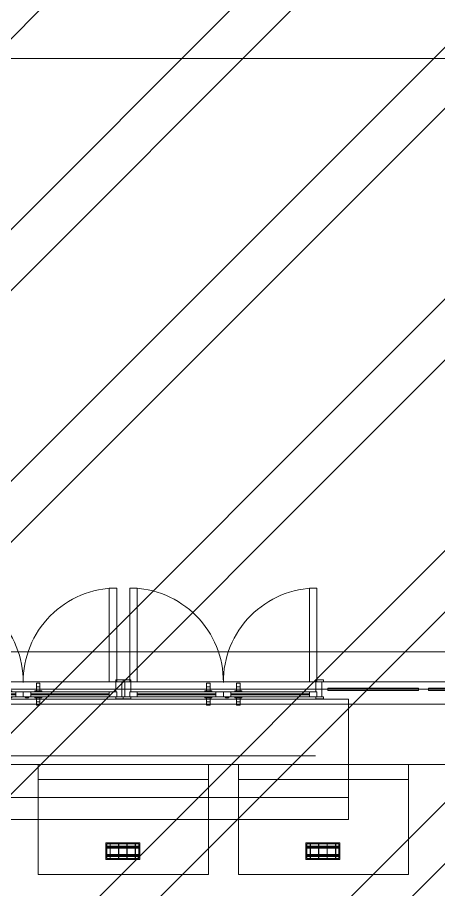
# Model space of a CAD drawing. Header units: millimetres. Extents: x -57519 to 497916, y -349472 to 446842.
# Drawn here: x 306670 to 310878, y 43707 to 52416 of the extents above; entities that cross this region are included whole.
import ezdxf

# ---------------------------------------------------------------- set-up
doc = ezdxf.new("R2010")
doc.units = ezdxf.units.MM
for name, color, linetype, lineweight in [('A-CLNG', 13, 'Continuous', 5), ('A-DETL-GENF', 92, 'Continuous', 5), ('A-DOOR', 31, 'Continuous', 5), ('A-DOOR-FRAM', 31, 'Continuous', 5), ('A-FLOR', 192, 'Continuous', 5), ('A-FLOR-PATT', 8, 'Continuous', 5), ('A-GLAZ-CURT', 52, 'Continuous', 20), ('A-WALL', 113, 'Continuous', 20), ('E-LITE-EQPM', 33, 'Continuous', 5)]:
    doc.layers.add(name, color=color, linetype=linetype, lineweight=lineweight)

# ---------------------------------------------------------------- blocks, each defined once
blk = doc.blocks.new('DLN_LED Office Lighting_339 x 165mm_ - DLN_LED Office Lighting_339 x 165mm_-V474-SITE COVERAGE')
at = {"layer": 'E-LITE-EQPM'}
for p, q in [((170, 82.5), (-170, 82.5)), ((-170, 82.5), (-170, -82.5)), ((-170, -82.5), (-170, 82.5)), ((-170, 82.5), (170, 82.5)), ((-170, -82.5), (-170, 82.5)), ((-170, 82.5), (-170, -82.5)), ((-170, 82.5), (170, 82.5)), ((170, 82.5), (-170, 82.5)), ((-160, 49.9), (-160, 72.5)), ((-127, 72.5), (-160, 72.5)), ((-160, 72.5), (-160, -72.5)), ((160, 72.5), (-160, 72.5)), ((160, 51.3), (-160, 51.3)), ((-160, 48.3), (-160, 51.3)), ((-160, 51.3), (-160, 50.9)), ((-160, 50.9), (-160, 49.9)), ((-160, 49.9), (-160, 48.3)), ((-160, 32.6), (-160, 48.3)), ((-160, 48.3), (-160, 46.3)), ((-160, 46.3), (-160, 41.3)), ((-160, 41), (-160, 43)), ((-160, 43), (-160, 41)), ((160, 43), (-160, 43)), ((-127, 43), (-160, 43)), ((-160, 41.3), (-160, 38.7)), ((-160, 41), (-129.1, 41)), ((160, 41), (-160, 41)), ((-160, 38.7), (-160, 31.6)), ((-160, 31.3), (-160, 32.6)), ((-160, -32.6), (-160, 32.6)), ((-160, 31.6), (-160, 31.3)), ((-160, 31.3), (160, 31.3)), ((-127, 72.5), (-125, 72.5)), ((-125, 72.5), (-127, 72.5)), ((-127, 72.5), (-127, 49.7)), ((-127, 49.7), (-127, 72.5)), ((-127, 32.6), (-127, -32.8)), ((-127, -32.8), (-127, 32.6)), ((-125, 49.7), (-125, 72.5)), ((-125, 49.7), (-125, 72.5)), ((-43, 72.5), (-125, 72.5)), ((-43, 43), (-125, 43)), ((-125, 41), (-43, 41)), ((-125, -32.8), (-125, 32.6)), ((-125, -32.8), (-125, 32.6)), ((-43, 72.5), (-41, 72.5)), ((-41, 72.5), (-43, 72.5)), ((-43, 72.5), (-43, 47.6)), ((-43, 47.6), (-43, 72.5)), ((-43, 34.2), (-43, -34.9)), ((-43, -34.9), (-43, 34.2)), ((-41, 47.6), (-41, 72.5)), ((-41, 47.6), (-41, 72.5)), ((41, 72.5), (-41, 72.5)), ((41, 43), (-41, 43)), ((-41, 41), (41, 41)), ((-41, -34.9), (-41, 34.2)), ((-41, -34.9), (-41, 34.2)), ((41, 72.5), (43, 72.5)), ((43, 72.5), (41, 72.5)), ((41, 72.5), (41, 48.3)), ((41, 48.3), (41, 72.5)), ((41, 31.8), (41, -34.2)), ((41, -34.2), (41, 31.8)), ((43, 48.3), (43, 72.5)), ((43, 48.3), (43, 72.5)), ((125, 72.5), (43, 72.5)), ((125, 43), (43, 43)), ((43, 41), (125, 41)), ((43, -34.2), (43, 32.2)), ((43, -34.2), (43, 32.2)), ((125, 72.5), (127, 72.5)), ((127, 72.5), (125, 72.5)), ((125, 72.5), (125, 49.9)), ((125, 49.9), (125, 72.5)), ((125, 32.8), (125, -32.6)), ((125, -32.6), (125, 32.8)), ((127, 49.9), (127, 72.5)), ((127, 49.9), (127, 72.5)), ((160, 72.5), (127, 72.5)), ((160, 43), (127, 43)), ((127, 41), (160, 41)), ((127, -32.6), (127, 32.8)), ((127, -32.6), (127, 32.8)), ((160, 72.5), (160, 55)), ((160, -72.5), (160, 72.5)), ((160, 50.9), (160, 51.3)), ((160, 51.3), (160, 49.9)), ((160, 49.9), (160, 50.9)), ((160, 48.3), (160, 49.9)), ((160, 49.9), (160, 48.3)), ((160, 43.8), (160, 48.3)), ((160, 48.3), (160, 46.3)), ((160, 46.3), (160, 43.8)), ((160, 41.3), (160, 43.8)), ((160, 43.8), (160, 41.3)), ((160, 41), (160, 43)), ((160, 43), (160, 41)), ((160, 38.7), (160, 41.3)), ((160, 41.3), (160, 31.3)), ((160, 36.3), (160, 38.7)), ((160, 34.2), (160, 36.3)), ((160, 32.6), (160, 34.2)), ((160, 31.6), (160, 32.6)), ((160, 32.6), (160, -32.6)), ((160, 31.3), (160, 31.6)), ((170, -82.5), (170, 82.5)), ((170, 82.5), (170, -82.5)), ((170, 82.5), (170, -82.5)), ((170, -82.5), (170, 82.5)), ((-170, -82.5), (170, -82.5)), ((170, -82.5), (-170, -82.5)), ((170, -82.5), (-170, -82.5)), ((-170, -82.5), (170, -82.5)), ((160, -31.3), (-160, -31.3)), ((-160, -51.3), (-160, -31.3)), ((-160, -31.3), (-160, -31.6)), ((-160, -31.6), (-160, -32.6)), ((-160, -32.6), (-160, -34.2)), ((-160, -34.2), (-160, -36.3)), ((-160, -36.3), (-160, -41.3)), ((-160, -43), (-160, -41)), ((-160, -41), (-160, -43)), ((160, -41), (-160, -41)), ((-127, -41), (-160, -41)), ((-160, -41.3), (-160, -43.8)), ((-160, -43), (-127, -43)), ((55.2, -43), (-160, -43)), ((-160, -43.8), (-160, -49.9)), ((-160, -49.9), (-160, -50.9)), ((-160, -72.5), (-160, -49.9)), ((-160, -50.9), (-160, -51.3)), ((-160, -51.3), (160, -51.3)), ((-127, -72.5), (-160, -72.5)), ((-160, -72.5), (160, -72.5)), ((-127, -49.9), (-127, -72.5)), ((-127, -72.5), (-127, -49.9)), ((-127, -72.5), (-125, -72.5)), ((-125, -72.5), (-127, -72.5)), ((-43, -41), (-125, -41)), ((-125, -43), (-43, -43)), ((-125, -72.5), (-125, -49.9)), ((-125, -72.5), (-125, -49.9)), ((-43, -72.5), (-125, -72.5)), ((-43, -48.3), (-43, -72.5)), ((-43, -72.5), (-43, -48.3)), ((-43, -72.5), (-41, -72.5)), ((-41, -72.5), (-43, -72.5)), ((41, -41), (-41, -41)), ((-41, -43), (41, -43)), ((-41, -72.5), (-41, -48.3)), ((-41, -72.5), (-41, -48.3)), ((41, -72.5), (-41, -72.5)), ((41, -47.6), (41, -72.5)), ((41, -72.5), (41, -47.6)), ((41, -72.5), (43, -72.5)), ((43, -72.5), (41, -72.5)), ((125, -41), (43, -41)), ((43, -43), (55.2, -43)), ((43, -72.5), (43, -47.6)), ((43, -72.5), (43, -47.6)), ((125, -72.5), (43, -72.5)), ((56.4, -43), (125, -43)), ((160, -43), (56.4, -43)), ((125, -49.7), (125, -72.5)), ((125, -72.5), (125, -49.7)), ((125, -72.5), (127, -72.5)), ((127, -72.5), (125, -72.5)), ((127, -43), (160, -43)), ((127, -72.5), (127, -49.7)), ((127, -72.5), (127, -49.7)), ((160, -72.5), (127, -72.5)), ((160, -41), (129.1, -41)), ((160, -31.6), (160, -31.3)), ((160, -31.3), (160, -32.6)), ((160, -32.6), (160, -31.6)), ((160, -34.2), (160, -32.6)), ((160, -32.6), (160, -46.3)), ((160, -36.3), (160, -34.2)), ((160, -38.7), (160, -36.3)), ((160, -41.3), (160, -38.7)), ((160, -43), (160, -41)), ((160, -41), (160, -43)), ((160, -43.8), (160, -41.3)), ((160, -46.3), (160, -43.8)), ((160, -49.9), (160, -46.3)), ((160, -46.3), (160, -48.3)), ((160, -48.3), (160, -49.9)), ((160, -50.9), (160, -49.9)), ((160, -49.9), (160, -51.3)), ((160, -49.9), (160, -72.5)), ((160, -51.3), (160, -50.9))]:
    blk.add_line(p, q, dxfattribs=at)
blk = doc.blocks.new('DLN_LED Office Lighting_339 x 165mm_ - DLN_LED Office Lighting_339 x 165mm_-V475-SITE COVERAGE')
at = {"layer": 'E-LITE-EQPM'}
for p, q in [((170, 82.5), (-170, 82.5)), ((-170, 82.5), (-170, -82.5)), ((-170, -82.5), (-170, 82.5)), ((-170, 82.5), (170, 82.5)), ((-170, -82.5), (-170, 82.5)), ((-170, 82.5), (-170, -82.5)), ((-170, 82.5), (170, 82.5)), ((170, 82.5), (-170, 82.5)), ((-160, 49.9), (-160, 72.5)), ((-127, 72.5), (-160, 72.5)), ((-160, 72.5), (-160, -72.5)), ((160, 72.5), (-160, 72.5)), ((160, 51.3), (-160, 51.3)), ((-160, 50.9), (-160, 51.3)), ((-160, 51.3), (-160, 50.9)), ((-160, 49.9), (-160, 50.9)), ((-160, 50.9), (-160, 48.3)), ((-160, 48.3), (-160, 49.9)), ((-160, 46.3), (-160, 48.3)), ((-160, 48.3), (-160, 43.8)), ((-160, 41.3), (-160, 46.3)), ((-160, 43.8), (-160, 41.3)), ((-160, 41), (-160, 43)), ((-160, 43), (-160, 41)), ((160, 43), (-160, 43)), ((-127, 43), (-160, 43)), ((-160, 31.3), (-160, 41.3)), ((-160, 41.3), (-160, 36.3)), ((-160, 41), (-129.1, 41)), ((160, 41), (-160, 41)), ((-160, 36.3), (-160, 32.6)), ((-160, 32.6), (-160, 31.6)), ((-160, -32.6), (-160, 32.6)), ((-160, 31.6), (-160, 31.3)), ((-160, 31.3), (160, 31.3)), ((-127, 72.5), (-125, 72.5)), ((-125, 72.5), (-127, 72.5)), ((-127, 72.5), (-127, 49.7)), ((-127, 49.7), (-127, 72.5)), ((-127, 32.6), (-127, -32.8)), ((-127, -32.8), (-127, 32.6)), ((-125, 49.7), (-125, 72.5)), ((-125, 49.7), (-125, 72.5)), ((-43, 72.5), (-125, 72.5)), ((-43, 43), (-125, 43)), ((-125, 41), (-43, 41)), ((-125, -32.8), (-125, 32.6)), ((-125, -32.8), (-125, 32.6)), ((-43, 72.5), (-41, 72.5)), ((-41, 72.5), (-43, 72.5)), ((-43, 72.5), (-43, 47.6)), ((-43, 47.6), (-43, 72.5)), ((-43, 34.2), (-43, -34.9)), ((-43, -34.9), (-43, 34.2)), ((-41, 47.6), (-41, 72.5)), ((-41, 47.6), (-41, 72.5)), ((41, 72.5), (-41, 72.5)), ((41, 43), (-41, 43)), ((-41, 41), (41, 41)), ((-41, -34.9), (-41, 34.2)), ((-41, -34.9), (-41, 34.2)), ((41, 72.5), (43, 72.5)), ((43, 72.5), (41, 72.5)), ((41, 72.5), (41, 48.3)), ((41, 48.3), (41, 72.5)), ((41, 34.9), (41, -34.2)), ((41, -34.2), (41, 34.9)), ((43, 48.3), (43, 72.5)), ((43, 48.3), (43, 72.5)), ((125, 72.5), (43, 72.5)), ((125, 43), (43, 43)), ((43, 41), (125, 41)), ((43, -34.2), (43, 34.9)), ((43, -34.2), (43, 34.9)), ((125, 72.5), (127, 72.5)), ((127, 72.5), (125, 72.5)), ((125, 72.5), (125, 49.9)), ((125, 49.9), (125, 72.5)), ((125, 32.8), (125, -32.6)), ((125, -32.6), (125, 32.8)), ((127, 49.9), (127, 72.5)), ((127, 49.9), (127, 72.5)), ((160, 72.5), (127, 72.5)), ((160, 43), (127, 43)), ((127, 41), (160, 41)), ((127, -32.6), (127, 32.8)), ((127, -32.6), (127, 32.8)), ((160, 72.5), (160, 49.9)), ((160, -72.5), (160, 72.5)), ((160, 50.9), (160, 51.3)), ((160, 51.3), (160, 46.3)), ((160, 48.3), (160, 50.9)), ((160, 46.3), (160, 48.3)), ((160, 41.3), (160, 46.3)), ((160, 46.3), (160, 32.6)), ((160, 41), (160, 43)), ((160, 43), (160, 41)), ((160, 36.3), (160, 41.3)), ((160, 34.2), (160, 36.3)), ((160, 31.6), (160, 34.2)), ((160, 32.6), (160, 31.6)), ((160, 32.6), (160, -32.6)), ((160, 31.3), (160, 31.6)), ((160, 31.6), (160, 31.3)), ((170, -82.5), (170, 82.5)), ((170, 82.5), (170, -82.5)), ((170, 82.5), (170, -82.5)), ((170, -82.5), (170, 82.5)), ((-170, -82.5), (170, -82.5)), ((170, -82.5), (-170, -82.5)), ((170, -82.5), (-170, -82.5)), ((-170, -82.5), (170, -82.5)), ((160, -31.3), (-160, -31.3)), ((-160, -46.3), (-160, -31.3)), ((-160, -31.3), (-160, -31.6)), ((-160, -31.6), (-160, -32.6)), ((-160, -32.6), (-160, -34.2)), ((-160, -34.2), (-160, -36.3)), ((-160, -36.3), (-160, -41.3)), ((-160, -43), (-160, -41)), ((-160, -41), (-160, -43)), ((160, -41), (-160, -41)), ((-127, -41), (-160, -41)), ((-160, -41.3), (-160, -46.3)), ((-160, -43), (-127, -43)), ((160, -43), (-160, -43)), ((-160, -50.9), (-160, -46.3)), ((-160, -46.3), (-160, -49.9)), ((-160, -49.9), (-160, -50.9)), ((-160, -72.5), (-160, -49.9)), ((-160, -51.3), (-160, -50.9)), ((-160, -50.9), (-160, -51.3)), ((-160, -51.3), (160, -51.3)), ((-127, -72.5), (-160, -72.5)), ((-160, -72.5), (160, -72.5)), ((-127, -49.9), (-127, -72.5)), ((-127, -72.5), (-127, -49.9)), ((-127, -72.5), (-125, -72.5)), ((-125, -72.5), (-127, -72.5)), ((-43, -41), (-125, -41)), ((-125, -43), (-43, -43)), ((-125, -72.5), (-125, -49.9)), ((-125, -72.5), (-125, -49.9)), ((-43, -72.5), (-125, -72.5)), ((-43, -48.3), (-43, -72.5)), ((-43, -72.5), (-43, -48.3)), ((-43, -72.5), (-41, -72.5)), ((-41, -72.5), (-43, -72.5)), ((41, -41), (-41, -41)), ((-41, -43), (41, -43)), ((-41, -72.5), (-41, -48.3)), ((-41, -72.5), (-41, -48.3)), ((41, -72.5), (-41, -72.5)), ((41, -47.6), (41, -72.5)), ((41, -72.5), (41, -47.6)), ((41, -72.5), (43, -72.5)), ((43, -72.5), (41, -72.5)), ((125, -41), (43, -41)), ((43, -43), (125, -43)), ((43, -72.5), (43, -47.6)), ((43, -72.5), (43, -47.6)), ((125, -72.5), (43, -72.5)), ((125, -49.7), (125, -72.5)), ((125, -72.5), (125, -49.7)), ((125, -72.5), (127, -72.5)), ((127, -72.5), (125, -72.5)), ((127, -43), (160, -43)), ((127, -72.5), (127, -49.7)), ((127, -72.5), (127, -49.7)), ((160, -72.5), (127, -72.5)), ((160, -41), (129.1, -41)), ((160, -31.6), (160, -31.3)), ((160, -31.3), (160, -31.6)), ((160, -34.2), (160, -31.6)), ((160, -31.6), (160, -43.8)), ((160, -36.3), (160, -34.2)), ((160, -38.7), (160, -36.3)), ((160, -41.3), (160, -38.7)), ((160, -43), (160, -41)), ((160, -41), (160, -43)), ((160, -43.8), (160, -41.3)), ((160, -46.3), (160, -43.8)), ((160, -43.8), (160, -46.3)), ((160, -48.3), (160, -46.3)), ((160, -46.3), (160, -48.3)), ((160, -49.9), (160, -48.3)), ((160, -48.3), (160, -49.9)), ((160, -50.9), (160, -49.9)), ((160, -49.9), (160, -50.9)), ((160, -49.9), (160, -72.5)), ((160, -51.3), (160, -50.9)), ((160, -50.9), (160, -51.3))]:
    blk.add_line(p, q, dxfattribs=at)
blk = doc.blocks.new('System Panel - _DLN__12_12mm laminated clear glass-11282530-SITE COVERAGE')
at = {"layer": 'A-GLAZ-CURT', "lineweight": 5}
for p, q in [((525, 12.5), (-525, 12.5)), ((-525, 12.5), (-525, -12.5)), ((-525, -12.5), (-525, 12.5)), ((525, 12.5), (-525, 12.5)), ((525, -12.5), (525, 12.5)), ((525, 12.5), (525, -12.5)), ((-525, -12.5), (525, -12.5)), ((-525, -12.5), (525, -12.5))]:
    blk.add_line(p, q, dxfattribs=at)
blk = doc.blocks.new('DLN-Double Door_X Corten - Double Glazing Door-1900 x 2800 _WH_-AUTO Corten-14010553-SITE COVERAGE')
at = {"layer": 'A-DOOR'}
for p, q in [((-935, 1010), (-860, 1010)), ((-935, 95), (-935, 1010)), ((-860, 1010), (-860, 75)), ((860, 1010), (860, 75)), ((935, 1010), (860, 1010)), ((935, 95), (935, 1010)), ((-935, 77.7), (-935, 95)), ((935, 75), (935, 92.3)), ((-925, 75), (-935, 75)), ((-860, 75), (-925, 75)), ((-167.5, 60), (-132.5, 60)), ((-167.5, 60), (-167.5, 25)), ((-167.5, 60), (-132.5, 60)), ((-167.5, -15), (-167.5, 60)), ((-132.5, 25), (-167.5, 25)), ((-167.5, 25), (-167.5, -15)), ((-167.5, 25), (-167.5, -15)), ((-167.5, 25), (-167.5, -15)), ((-132.5, 25), (-167.5, 25)), ((-132.5, 60), (-132.5, -15)), ((-132.5, 60), (-132.5, 25)), ((-132.5, -15), (-132.5, 25)), ((-132.5, 25), (-132.5, -15)), ((-132.5, -15), (-132.5, 25)), ((132.5, 60), (167.5, 60)), ((132.5, 25), (132.5, 60)), ((132.5, -15), (132.5, 60)), ((132.5, 60), (167.5, 60)), ((132.5, 25), (132.5, -15)), ((167.5, 25), (132.5, 25)), ((132.5, -15), (132.5, 25)), ((167.5, 25), (132.5, 25)), ((132.5, 25), (132.5, -15)), ((167.5, 25), (167.5, 60)), ((167.5, 60), (167.5, -15)), ((167.5, -15), (167.5, 25)), ((167.5, -15), (167.5, 25)), ((167.5, -15), (167.5, 25)), ((860, 75), (925, 75)), ((925, 75), (935, 75)), ((-935, -25), (-925, -25)), ((-935, -75), (-935, -25)), ((-935, -75), (-935, -25)), ((-935, -25), (-860, -25)), ((-925, -75), (-935, -75)), ((-860, -75), (-935, -75)), ((-925, -25), (-185, -25)), ((-185, -75), (-925, -75)), ((-185, -25), (-860, -25)), ((-860, -45), (-860, -25)), ((-860, -25), (-860, -75)), ((-860, -55), (-860, -45)), ((-860, -45), (-75, -45)), ((-860, -45), (-75, -45)), ((-860, -55), (-860, -45)), ((-860, -55), (-860, -45)), ((-75, -55), (-860, -55)), ((-75, -55), (-860, -55)), ((-860, -75), (-860, -55)), ((-860, -75), (-185, -75)), ((-167.5, -15), (-185, -15)), ((-185, -15), (-115, -15)), ((-167.5, -15), (-185, -15)), ((-185, -15), (-167.5, -15)), ((-185, -15), (-185, -25)), ((-185, -15), (-185, -25)), ((-185, -15), (-185, -25)), ((-185, -15), (-185, -25)), ((-115, -25), (-185, -25)), ((-185, -25), (-115, -25)), ((-115, -25), (-185, -25)), ((-185, -25), (-115, -25)), ((-115, -25), (-185, -25)), ((-185, -25), (-115, -25)), ((-115, -75), (-185, -75)), ((-185, -75), (-115, -75)), ((-115, -75), (-185, -75)), ((-185, -75), (-115, -75)), ((-185, -75), (-185, -85)), ((-185, -75), (-185, -85)), ((-185, -75), (-185, -85)), ((-185, -75), (-185, -85)), ((-185, -75), (-115, -75)), ((-115, -75), (-185, -75)), ((-115, -85), (-185, -85)), ((-185, -85), (-167.5, -85)), ((-167.5, -85), (-185, -85)), ((-185, -85), (-167.5, -85)), ((-167.5, -15), (-132.5, -15)), ((-132.5, -15), (-167.5, -15)), ((-132.5, -15), (-167.5, -15)), ((-167.5, -15), (-132.5, -15)), ((-132.5, -15), (-167.5, -15)), ((-132.5, -15), (-167.5, -15)), ((-167.5, -15), (-132.5, -15)), ((-132.5, -85), (-167.5, -85)), ((-167.5, -85), (-167.5, -125)), ((-167.5, -85), (-167.5, -125)), ((-167.5, -85), (-167.5, -125)), ((-167.5, -85), (-132.5, -85)), ((-167.5, -85), (-132.5, -85)), ((-132.5, -85), (-167.5, -85)), ((-167.5, -160), (-167.5, -85)), ((-167.5, -85), (-132.5, -85)), ((-132.5, -85), (-167.5, -85)), ((-167.5, -85), (-132.5, -85)), ((-115, -15), (-132.5, -15)), ((-115, -15), (-132.5, -15)), ((-132.5, -15), (-115, -15)), ((-132.5, -125), (-132.5, -85)), ((-132.5, -85), (-132.5, -125)), ((-132.5, -85), (-132.5, -160)), ((-132.5, -125), (-132.5, -85)), ((-132.5, -85), (-115, -85)), ((-115, -85), (-132.5, -85)), ((-132.5, -85), (-115, -85)), ((-115, -25), (-115, -15)), ((-115, -15), (-115, -25)), ((-115, -25), (-115, -15)), ((-115, -15), (-115, -25)), ((-75, -25), (-115, -25)), ((-115, -25), (0, -25)), ((-115, -85), (-115, -75)), ((-115, -75), (-115, -85)), ((-115, -85), (-115, -75)), ((-115, -75), (-115, -85)), ((-115, -75), (-75, -75)), ((0, -75), (-115, -75)), ((-75, -25), (-75, -45)), ((-75, -75), (-75, -25)), ((-75, -25), (0, -25)), ((-75, -55), (-75, -45)), ((-75, -45), (-75, -55)), ((-75, -45), (-75, -55)), ((-75, -55), (-75, -75)), ((0, -75), (-75, -75)), ((0, -75), (0, -25)), ((0, -25), (0, -75)), ((115, -25), (0, -25)), ((0, -75), (0, -25)), ((75, -25), (0, -25)), ((0, -25), (0, -75)), ((0, -75), (15, -75)), ((0, -75), (75, -75)), ((60, -75), (15, -75)), ((15, -75), (60, -75)), ((15, -75), (15, -80)), ((15, -75), (15, -80)), ((15, -75), (60, -75)), ((60, -80), (15, -80)), ((15, -80), (60, -80)), ((22.5, -80), (22.5, -85)), ((22.5, -80), (52.5, -80)), ((52.5, -80), (22.5, -80)), ((22.5, -85), (52.5, -85)), ((52.5, -85), (22.5, -85)), ((52.5, -85), (52.5, -80)), ((60, -80), (60, -75)), ((60, -75), (60, -80)), ((60, -75), (115, -75)), ((75, -25), (115, -25)), ((75, -25), (75, -45)), ((75, -75), (75, -25)), ((75, -55), (75, -45)), ((860, -45), (75, -45)), ((860, -45), (75, -45)), ((75, -45), (75, -55)), ((75, -45), (75, -55)), ((75, -55), (860, -55)), ((75, -55), (860, -55)), ((75, -55), (75, -75)), ((115, -75), (75, -75)), ((115, -15), (185, -15)), ((132.5, -15), (115, -15)), ((115, -15), (132.5, -15)), ((132.5, -15), (115, -15)), ((115, -15), (115, -25)), ((115, -25), (115, -15)), ((115, -15), (115, -25)), ((115, -25), (115, -15)), ((115, -25), (185, -25)), ((185, -25), (115, -25)), ((115, -25), (185, -25)), ((185, -25), (115, -25)), ((185, -25), (115, -25)), ((115, -25), (185, -25)), ((115, -75), (185, -75)), ((185, -75), (115, -75)), ((115, -75), (185, -75)), ((185, -75), (115, -75)), ((115, -75), (115, -85)), ((115, -85), (115, -75)), ((115, -75), (115, -85)), ((115, -85), (115, -75)), ((115, -75), (185, -75)), ((185, -75), (115, -75)), ((115, -85), (132.5, -85)), ((185, -85), (115, -85)), ((115, -85), (132.5, -85)), ((132.5, -85), (115, -85)), ((132.5, -15), (167.5, -15)), ((167.5, -15), (132.5, -15)), ((167.5, -15), (132.5, -15)), ((132.5, -15), (167.5, -15)), ((167.5, -15), (132.5, -15)), ((132.5, -15), (167.5, -15)), ((167.5, -15), (132.5, -15)), ((167.5, -85), (132.5, -85)), ((132.5, -85), (132.5, -125)), ((132.5, -85), (167.5, -85)), ((132.5, -160), (132.5, -85)), ((132.5, -125), (132.5, -85)), ((132.5, -85), (132.5, -125)), ((132.5, -85), (167.5, -85)), ((167.5, -85), (132.5, -85)), ((132.5, -85), (167.5, -85)), ((132.5, -85), (167.5, -85)), ((167.5, -85), (132.5, -85)), ((185, -15), (167.5, -15)), ((167.5, -15), (185, -15)), ((185, -15), (167.5, -15)), ((167.5, -125), (167.5, -85)), ((167.5, -125), (167.5, -85)), ((167.5, -125), (167.5, -85)), ((167.5, -85), (167.5, -160)), ((167.5, -85), (185, -85)), ((167.5, -85), (185, -85)), ((185, -85), (167.5, -85)), ((185, -25), (185, -15)), ((185, -25), (185, -15)), ((185, -25), (185, -15)), ((185, -25), (185, -15)), ((925, -25), (185, -25)), ((185, -25), (860, -25)), ((185, -85), (185, -75)), ((185, -85), (185, -75)), ((185, -85), (185, -75)), ((185, -85), (185, -75)), ((185, -75), (925, -75)), ((860, -75), (185, -75)), ((860, -45), (860, -25)), ((935, -25), (860, -25)), ((860, -25), (860, -75)), ((860, -55), (860, -45)), ((860, -55), (860, -45)), ((860, -55), (860, -45)), ((860, -75), (860, -55)), ((860, -75), (935, -75)), ((935, -25), (925, -25)), ((925, -75), (935, -75)), ((935, -75), (935, -25)), ((935, -75), (935, -25)), ((-167.5, -125), (-132.5, -125)), ((-167.5, -125), (-167.5, -160)), ((-167.5, -125), (-132.5, -125)), ((-132.5, -160), (-167.5, -160)), ((-132.5, -160), (-167.5, -160)), ((-132.5, -125), (-132.5, -160)), ((132.5, -125), (167.5, -125)), ((132.5, -160), (132.5, -125)), ((132.5, -125), (167.5, -125)), ((167.5, -160), (132.5, -160)), ((167.5, -160), (132.5, -160)), ((167.5, -160), (167.5, -125))]:
    blk.add_line(p, q, dxfattribs=at)
for centre, start, end in [((-935, 75), 359.5, 90), ((935, 75), 90, 180.5)]:
    blk.add_arc(centre, 935, start, end, dxfattribs=at)
at = {"layer": 'A-DOOR-FRAM'}
for p, q in [((-925, 95), (-1000, 95)), ((-1000, 95), (-1000, 75)), ((-925, 95), (-1000, 95)), ((-1000, 75), (-1000, 95)), ((-925, 75), (-925, 95)), ((-925, 95), (-925, 75)), ((1000, 95), (925, 95)), ((925, 95), (925, 75)), ((925, 75), (925, 95)), ((925, 95), (1000, 95)), ((1000, 75), (1000, 95)), ((1000, 95), (1000, 75)), ((-1000, 75), (-925, 75)), ((-1000, 75), (-985, 75)), ((-985, 75), (-925, 75)), ((-985, 75), (-985, -75)), ((-925, 75), (-985, 75)), ((-985, 75), (-925, 75)), ((-985, -75), (-985, 75)), ((-925, -25), (-925, 75)), ((-925, 75), (-925, -25)), ((925, 75), (1000, 75)), ((985, 75), (925, 75)), ((985, 75), (925, 75)), ((925, 75), (925, -25)), ((925, -25), (925, 75)), ((925, 75), (985, 75)), ((1000, 75), (985, 75)), ((985, -75), (985, 75)), ((985, 75), (985, -75)), ((-925, -75), (-1000, -75)), ((-1000, -75), (-1000, -95)), ((-985, -75), (-1000, -75)), ((-1000, -95), (-1000, -75)), ((-925, -75), (-985, -75)), ((-985, -75), (-935, -75)), ((-935, -75), (-985, -75)), ((-935, -75), (-935, -25)), ((-935, -25), (-925, -25)), ((-925, -25), (-935, -25)), ((-935, -25), (-935, -75)), ((-925, -95), (-925, -75)), ((-925, -75), (-925, -95)), ((925, -25), (935, -25)), ((935, -25), (925, -25)), ((1000, -75), (925, -75)), ((925, -75), (925, -95)), ((925, -95), (925, -75)), ((925, -75), (985, -75)), ((935, -25), (935, -75)), ((935, -75), (935, -25)), ((935, -75), (985, -75)), ((985, -75), (935, -75)), ((985, -75), (1000, -75)), ((1000, -95), (1000, -75)), ((1000, -75), (1000, -95)), ((-1000, -95), (-925, -95)), ((-1000, -95), (-925, -95)), ((925, -95), (1000, -95)), ((1000, -95), (925, -95))]:
    blk.add_line(p, q, dxfattribs=at)
blk = doc.blocks.new('DLN-Double Door_X Corten_SingleDoorSwing - Double Glazing Door-1900 x 2800 _WH_-18312659-SITE COVERAGE')
at = {"layer": 'A-DOOR'}
for p, q in [((-935, 1010), (-860, 1010)), ((-935, 95), (-935, 1010)), ((-860, 1010), (-860, 75)), ((860, 1010), (860, 75)), ((935, 1010), (860, 1010)), ((935, 95), (935, 1010)), ((-935, 77.7), (-935, 95)), ((935, 75), (935, 92.3)), ((-925, 75), (-935, 75)), ((-860, 75), (-925, 75)), ((-167.5, 60), (-132.5, 60)), ((-167.5, 60), (-167.5, 25)), ((-167.5, 60), (-132.5, 60)), ((-167.5, -15), (-167.5, 60)), ((-132.5, 25), (-167.5, 25)), ((-167.5, 25), (-167.5, -15)), ((-167.5, 25), (-167.5, -15)), ((-167.5, 25), (-167.5, -15)), ((-132.5, 25), (-167.5, 25)), ((-132.5, 60), (-132.5, -15)), ((-132.5, 60), (-132.5, 25)), ((-132.5, -15), (-132.5, 25)), ((-132.5, 25), (-132.5, -15)), ((-132.5, -15), (-132.5, 25)), ((132.5, 60), (167.5, 60)), ((132.5, 25), (132.5, 60)), ((132.5, -15), (132.5, 60)), ((132.5, 60), (167.5, 60)), ((132.5, 25), (132.5, -15)), ((167.5, 25), (132.5, 25)), ((132.5, -15), (132.5, 25)), ((167.5, 25), (132.5, 25)), ((132.5, 25), (132.5, -15)), ((167.5, 25), (167.5, 60)), ((167.5, 60), (167.5, -15)), ((167.5, -15), (167.5, 25)), ((167.5, -15), (167.5, 25)), ((167.5, -15), (167.5, 25)), ((860, 75), (925, 75)), ((925, 75), (935, 75)), ((-935, -25), (-925, -25)), ((-935, -75), (-935, -25)), ((-935, -75), (-935, -25)), ((-935, -25), (-860, -25)), ((-925, -75), (-935, -75)), ((-860, -75), (-935, -75)), ((-925, -25), (-185, -25)), ((-185, -75), (-925, -75)), ((-185, -25), (-860, -25)), ((-860, -45), (-860, -25)), ((-860, -25), (-860, -75)), ((-860, -55), (-860, -45)), ((-860, -45), (-75, -45)), ((-860, -45), (-75, -45)), ((-860, -55), (-860, -45)), ((-860, -55), (-860, -45)), ((-75, -55), (-860, -55)), ((-75, -55), (-860, -55)), ((-860, -75), (-860, -55)), ((-860, -75), (-185, -75)), ((-167.5, -15), (-185, -15)), ((-185, -15), (-115, -15)), ((-167.5, -15), (-185, -15)), ((-185, -15), (-167.5, -15)), ((-185, -15), (-185, -25)), ((-185, -15), (-185, -25)), ((-185, -15), (-185, -25)), ((-185, -15), (-185, -25)), ((-115, -25), (-185, -25)), ((-185, -25), (-115, -25)), ((-115, -25), (-185, -25)), ((-185, -25), (-115, -25)), ((-115, -25), (-185, -25)), ((-185, -25), (-115, -25)), ((-115, -75), (-185, -75)), ((-185, -75), (-115, -75)), ((-115, -75), (-185, -75)), ((-185, -75), (-115, -75)), ((-185, -75), (-185, -85)), ((-185, -75), (-185, -85)), ((-185, -75), (-185, -85)), ((-185, -75), (-185, -85)), ((-185, -75), (-115, -75)), ((-115, -75), (-185, -75)), ((-115, -85), (-185, -85)), ((-185, -85), (-167.5, -85)), ((-167.5, -85), (-185, -85)), ((-185, -85), (-167.5, -85)), ((-167.5, -15), (-132.5, -15)), ((-132.5, -15), (-167.5, -15)), ((-132.5, -15), (-167.5, -15)), ((-167.5, -15), (-132.5, -15)), ((-132.5, -15), (-167.5, -15)), ((-132.5, -15), (-167.5, -15)), ((-167.5, -15), (-132.5, -15)), ((-132.5, -85), (-167.5, -85)), ((-167.5, -85), (-167.5, -125)), ((-167.5, -85), (-167.5, -125)), ((-167.5, -85), (-167.5, -125)), ((-167.5, -85), (-132.5, -85)), ((-167.5, -85), (-132.5, -85)), ((-132.5, -85), (-167.5, -85)), ((-167.5, -160), (-167.5, -85)), ((-167.5, -85), (-132.5, -85)), ((-132.5, -85), (-167.5, -85)), ((-167.5, -85), (-132.5, -85)), ((-115, -15), (-132.5, -15)), ((-115, -15), (-132.5, -15)), ((-132.5, -15), (-115, -15)), ((-132.5, -125), (-132.5, -85)), ((-132.5, -85), (-132.5, -125)), ((-132.5, -85), (-132.5, -160)), ((-132.5, -125), (-132.5, -85)), ((-132.5, -85), (-115, -85)), ((-115, -85), (-132.5, -85)), ((-132.5, -85), (-115, -85)), ((-115, -25), (-115, -15)), ((-115, -15), (-115, -25)), ((-115, -25), (-115, -15)), ((-115, -15), (-115, -25)), ((-75, -25), (-115, -25)), ((-115, -25), (-75, -25)), ((-115, -85), (-115, -75)), ((-115, -75), (-115, -85)), ((-115, -85), (-115, -75)), ((-115, -75), (-115, -85)), ((-115, -75), (-75, -75)), ((-75, -75), (-115, -75)), ((-75, -25), (-75, -45)), ((-75, -75), (-75, -25)), ((-75, -25), (0, -25)), ((-75, -55), (-75, -45)), ((-75, -45), (-75, -55)), ((-75, -45), (-75, -55)), ((-75, -55), (-75, -75)), ((0, -75), (-75, -75)), ((-73.1, -25), (0, -25)), ((0, -75), (-73.1, -75)), ((0, -75), (0, -25)), ((0, -25), (0, -75)), ((115, -25), (0, -25)), ((0, -75), (0, -25)), ((75, -25), (0, -25)), ((0, -25), (0, -75)), ((0, -75), (15, -75)), ((0, -75), (75, -75)), ((60, -75), (15, -75)), ((15, -75), (60, -75)), ((15, -75), (15, -80)), ((15, -75), (15, -80)), ((15, -75), (60, -75)), ((60, -80), (15, -80)), ((15, -80), (60, -80)), ((22.5, -80), (22.5, -85)), ((22.5, -80), (23, -80)), ((33.6, -80), (22.5, -80)), ((22.5, -85), (52.5, -85)), ((52.5, -85), (22.5, -85)), ((23, -80), (37.5, -80)), ((37.5, -80), (33.6, -80)), ((37.5, -80), (45, -80)), ((41.4, -80), (37.5, -80)), ((52.5, -80), (41.4, -80)), ((45, -80), (48.1, -80)), ((48.1, -80), (50.5, -80)), ((50.5, -80), (52.5, -80)), ((52.5, -85), (52.5, -80)), ((60, -80), (60, -75)), ((60, -75), (60, -80)), ((60, -75), (115, -75)), ((75, -25), (115, -25)), ((75, -25), (75, -45)), ((75, -75), (75, -25)), ((75, -55), (75, -45)), ((860, -45), (75, -45)), ((860, -45), (75, -45)), ((75, -45), (75, -55)), ((75, -45), (75, -55)), ((75, -55), (860, -55)), ((75, -55), (860, -55)), ((75, -55), (75, -75)), ((115, -75), (75, -75)), ((115, -15), (185, -15)), ((132.5, -15), (115, -15)), ((115, -15), (132.5, -15)), ((132.5, -15), (115, -15)), ((115, -15), (115, -25)), ((115, -25), (115, -15)), ((115, -15), (115, -25)), ((115, -25), (115, -15)), ((115, -25), (185, -25)), ((185, -25), (115, -25)), ((115, -25), (185, -25)), ((185, -25), (115, -25)), ((185, -25), (115, -25)), ((115, -25), (185, -25)), ((115, -75), (185, -75)), ((185, -75), (115, -75)), ((115, -75), (185, -75)), ((185, -75), (115, -75)), ((115, -75), (115, -85)), ((115, -85), (115, -75)), ((115, -75), (115, -85)), ((115, -85), (115, -75)), ((115, -75), (185, -75)), ((185, -75), (115, -75)), ((115, -85), (132.5, -85)), ((185, -85), (115, -85)), ((115, -85), (132.5, -85)), ((132.5, -85), (115, -85)), ((132.5, -15), (167.5, -15)), ((167.5, -15), (132.5, -15)), ((167.5, -15), (132.5, -15)), ((132.5, -15), (167.5, -15)), ((167.5, -15), (132.5, -15)), ((132.5, -15), (167.5, -15)), ((167.5, -15), (132.5, -15)), ((167.5, -85), (132.5, -85)), ((132.5, -85), (132.5, -125)), ((132.5, -85), (167.5, -85)), ((132.5, -160), (132.5, -85)), ((132.5, -125), (132.5, -85)), ((132.5, -85), (132.5, -125)), ((132.5, -85), (167.5, -85)), ((167.5, -85), (132.5, -85)), ((132.5, -85), (167.5, -85)), ((132.5, -85), (167.5, -85)), ((167.5, -85), (132.5, -85)), ((185, -15), (167.5, -15)), ((167.5, -15), (185, -15)), ((185, -15), (167.5, -15)), ((167.5, -125), (167.5, -85)), ((167.5, -125), (167.5, -85)), ((167.5, -125), (167.5, -85)), ((167.5, -85), (167.5, -160)), ((167.5, -85), (185, -85)), ((167.5, -85), (185, -85)), ((185, -85), (167.5, -85)), ((185, -25), (185, -15)), ((185, -25), (185, -15)), ((185, -25), (185, -15)), ((185, -25), (185, -15)), ((925, -25), (185, -25)), ((185, -25), (860, -25)), ((185, -85), (185, -75)), ((185, -85), (185, -75)), ((185, -85), (185, -75)), ((185, -85), (185, -75)), ((185, -75), (925, -75)), ((860, -75), (185, -75)), ((860, -45), (860, -25)), ((935, -25), (860, -25)), ((860, -25), (860, -75)), ((860, -55), (860, -45)), ((860, -55), (860, -45)), ((860, -55), (860, -45)), ((860, -75), (860, -55)), ((860, -75), (935, -75)), ((935, -25), (925, -25)), ((925, -75), (935, -75)), ((935, -75), (935, -25)), ((935, -75), (935, -25)), ((-167.5, -125), (-132.5, -125)), ((-167.5, -125), (-167.5, -160)), ((-167.5, -125), (-132.5, -125)), ((-132.5, -160), (-167.5, -160)), ((-132.5, -160), (-167.5, -160)), ((-132.5, -125), (-132.5, -160)), ((132.5, -125), (167.5, -125)), ((132.5, -160), (132.5, -125)), ((132.5, -125), (167.5, -125)), ((167.5, -160), (132.5, -160)), ((167.5, -160), (132.5, -160)), ((167.5, -160), (167.5, -125))]:
    blk.add_line(p, q, dxfattribs=at)
for centre, start, end in [((-935, 75), 359.5, 90), ((935, 75), 90, 180.5)]:
    blk.add_arc(centre, 935, start, end, dxfattribs=at)
at = {"layer": 'A-DOOR-FRAM'}
for p, q in [((-925, 95), (-1000, 95)), ((-1000, 95), (-1000, 75)), ((-925, 95), (-1000, 95)), ((-1000, 75), (-1000, 95)), ((-925, 75), (-925, 95)), ((-925, 95), (-925, 75)), ((1000, 95), (925, 95)), ((925, 95), (925, 75)), ((925, 75), (925, 95)), ((925, 95), (1000, 95)), ((1000, 75), (1000, 95)), ((1000, 95), (1000, 75)), ((-1000, 75), (-925, 75)), ((-1000, 75), (-985, 75)), ((-985, 75), (-925, 75)), ((-985, 75), (-985, -75)), ((-925, 75), (-985, 75)), ((-985, 75), (-925, 75)), ((-985, -75), (-985, 75)), ((-925, -25), (-925, 75)), ((-925, 75), (-925, -25)), ((925, 75), (1000, 75)), ((985, 75), (925, 75)), ((985, 75), (925, 75)), ((925, 75), (925, -25)), ((925, -25), (925, 75)), ((925, 75), (985, 75)), ((1000, 75), (985, 75)), ((985, -75), (985, 75)), ((985, 75), (985, -75)), ((-925, -75), (-1000, -75)), ((-1000, -75), (-1000, -95)), ((-985, -75), (-1000, -75)), ((-1000, -95), (-1000, -75)), ((-925, -75), (-985, -75)), ((-985, -75), (-935, -75)), ((-935, -75), (-985, -75)), ((-935, -75), (-935, -25)), ((-935, -25), (-925, -25)), ((-925, -25), (-935, -25)), ((-935, -25), (-935, -75)), ((-925, -95), (-925, -75)), ((-925, -75), (-925, -95)), ((925, -25), (935, -25)), ((935, -25), (925, -25)), ((1000, -75), (925, -75)), ((925, -75), (925, -95)), ((925, -95), (925, -75)), ((925, -75), (985, -75)), ((935, -25), (935, -75)), ((935, -75), (935, -25)), ((935, -75), (985, -75)), ((985, -75), (935, -75)), ((985, -75), (1000, -75)), ((1000, -95), (1000, -75)), ((1000, -75), (1000, -95)), ((-1000, -95), (-925, -95)), ((-1000, -95), (-925, -95)), ((925, -95), (1000, -95)), ((1000, -95), (925, -95))]:
    blk.add_line(p, q, dxfattribs=at)
blk = doc.blocks.new('System Panel - _DLN__12_12mm laminated clear glass-11282586-SITE COVERAGE')
at = {"layer": 'A-GLAZ-CURT', "lineweight": 5}
for p, q in [((452.5, 12.5), (-452.5, 12.5)), ((-452.5, 12.5), (-452.5, -12.5)), ((-452.5, -12.5), (-452.5, 12.5)), ((452.5, 12.5), (-452.5, 12.5)), ((452.5, -12.5), (452.5, 12.5)), ((452.5, 12.5), (452.5, -12.5)), ((-452.5, -12.5), (452.5, -12.5)), ((-452.5, -12.5), (452.5, -12.5))]:
    blk.add_line(p, q, dxfattribs=at)

msp = doc.modelspace()

# ---------------------------------------------------------------- hatches: boundary and pattern name
at = {"layer": 'A-DETL-GENF'}
h = msp.add_hatch(dxfattribs=at)
h.set_pattern_fill('FP_40', color=250, style=0, pattern_type=2)
h.set_pattern_definition([(45, (248763.4, 0), (-1257.236, 1257.236), []), (45, (248763.4, 1905), (-1257.236, 1257.236), [])])
h.paths.add_polyline_path([(325750.1, -8642.5), (328562.7, -8642.5), (328562.7, 4657.5), (341312.7, 4657.5), (341312.7, 30557.5), (342712.7, 30557.5), (342712.7, 48907.7), (339962.7, 48907.7), (339962.7, 52157.5), (338962.7, 52157.5), (338962.7, 53757.5), (297512.7, 53757.5), (297512.7, 52247.5), (286277.7, 52247.5), (286277.7, 34407.5), (285902.7, 34407.5), (285902.7, 7407.5), (286277.7, 7407.5), (286277.7, -2267.5), (315555.2, -2267.5), (315555.2, -8642.5), (321257.1, -8642.5)], flags=0)
at = {"layer": 'A-FLOR-PATT'}
h = msp.add_hatch(dxfattribs=at)
h.set_pattern_fill('FP_4', color=256, style=0, pattern_type=2)
h.set_pattern_definition([(0, (248763.4, 0), (2337.5, 1062.5), [15937.5, -2125, 5312.5, -1062.5]), (0, (250176.6, 531.2), (-1062.5, 1413.125), [3187.5, -350.625, 6375, -796.875]), (0, (249294.7, 903.1), (5525, 711.875), [8500, -1487.5, 4250, -1062.5])])
h.paths.add_polyline_path([(303477.7, 44407.5), (309977.7, 44407.5), (309977.7, 45607.5), (303477.7, 45607.5), (303477.7, 44803.3)], flags=0)

# ---------------------------------------------------------------- linework, layer by layer
at = {"layer": 'A-CLNG'}
for p, q in [((306877.7, 44957.5), (306877.7, 43857.5)), ((308577.7, 43857.5), (308577.7, 44957.5)), ((308877.7, 44957.5), (308877.7, 44807.5)), ((310577.7, 43857.5), (310577.7, 44957.5)), ((306877.7, 44807.5), (308577.7, 44807.5)), ((310577.7, 44807.5), (308877.7, 44807.5)), ((308877.7, 44807.5), (308877.7, 43857.5)), ((306877.7, 43857.5), (308577.7, 43857.5)), ((308877.7, 43857.5), (310577.7, 43857.5))]:
    msp.add_line(p, q, dxfattribs=at)
at = {"layer": 'A-FLOR'}
for p, q in [((311902.7, 52007.5), (301677.7, 52007.5)), ((301642.7, 46082.5), (311602.7, 46082.5)), ((311824.6, 45782.5), (301642.7, 45782.5)), ((311902.7, 45707.5), (286402.7, 45707.5)), ((301402.7, 45707.5), (311902.7, 45707.5)), ((301552.7, 45557.5), (312052.7, 45557.5)), ((312052.7, 45557.5), (301552.7, 45557.5)), ((309977.7, 45607.5), (303477.7, 45607.5)), ((309977.7, 44407.5), (309977.7, 45607.5)), ((301402.7, 44957.5), (311902.7, 44957.5)), ((303477.7, 44407.5), (309977.7, 44407.5))]:
    msp.add_line(p, q, dxfattribs=at)
at = {"layer": 'A-WALL', "lineweight": 5}
msp.add_line((301642.7, 45557.5), (311884.7, 45557.5), dxfattribs=at)

# ---------------------------------------------------------------- block references
at = {"layer": 'A-DOOR'}
for name, p in [('DLN-Double Door_X Corten_SingleDoorSwing - Double Glazing Door-1900 x 2800 _WH_-18312659-SITE COVERAGE', (306727.7, 45707.5)), ('DLN-Double Door_X Corten - Double Glazing Door-1900 x 2800 _WH_-AUTO Corten-14010553-SITE COVERAGE', (308727.7, 45707.5))]:
    msp.add_blockref(name, p, dxfattribs=at)
at = {"layer": 'A-GLAZ-CURT', "lineweight": 5}
for name, p in [('System Panel - _DLN__12_12mm laminated clear glass-11282586-SITE COVERAGE', (310225.2, 45707.5)), ('System Panel - _DLN__12_12mm laminated clear glass-11282530-SITE COVERAGE', (311302.7, 45707.5))]:
    msp.add_blockref(name, p, dxfattribs=at)
at = {"layer": 'E-LITE-EQPM'}
for name, p in [('DLN_LED Office Lighting_339 x 165mm_ - DLN_LED Office Lighting_339 x 165mm_-V474-SITE COVERAGE', (307722.7, 44090)), ('DLN_LED Office Lighting_339 x 165mm_ - DLN_LED Office Lighting_339 x 165mm_-V475-SITE COVERAGE', (309722.7, 44090))]:
    msp.add_blockref(name, p, dxfattribs=at)

doc.saveas('drawing.dxf')
